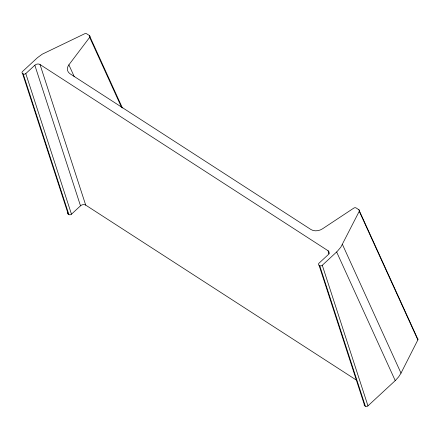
<?xml version="1.0" encoding="UTF-8"?>
<svg xmlns="http://www.w3.org/2000/svg" width="440" height="440" viewBox="0 0 440 440"><rect width="100%" height="100%" fill="white"/><g stroke="black" fill="none" stroke-linecap="round" stroke-linejoin="round"><path stroke-width="0.66" d="M22.545 73.529L23.194 73.953A1.876 1.413 -18 0 0 25.79 73.601L34.831 65.23A3.746 2.822 -18 0 1 40.018 64.526L328.036 250.723A3.746 2.822 -18 0 1 328.064 254.799L319.022 263.17A1.876 1.413 -18 0 0 319.033 265.204L319.682 265.628A1.876 1.413 -18 0 0 322.278 265.276L337.222 251.427L340.808 247.187L359.255 211.277A1.876 1.413 -18 0 0 358.864 209.737L356.125 207.966A1.876 1.413 -18 0 0 353.804 208.109L322.509 228.811A9.378 7.068 -18 0 1 310.909 229.504L70.065 73.793A9.378 7.068 -18 0 1 68.882 64.85L89.667 37.345A1.876 1.413 -18 0 0 89.43 35.552L86.691 33.787A1.876 1.413 -18 0 0 84.662 33.759L42.257 54.175L37.494 57.662L22.534 71.495A1.876 1.413 -18 0 0 22.545 73.529L68.222 214.121L68.877 214.539A1.876 1.413 -18 0 0 71.467 214.187L80.509 205.821A3.746 2.822 -18 0 1 85.701 205.112L356.406 380.116M364.254 404.399A1.876 1.413 -18 0 0 364.711 405.796L365.365 406.214A1.876 1.413 -18 0 0 367.961 405.861L395.45 380.418L398.668 376.838L400.945 373.252L417.852 339.911A1.876 1.413 -18 0 0 417.461 338.371L358.864 209.737M401.005 373.137L342.436 244.442M359.255 211.277L417.852 339.911M336.639 251.983L395.236 380.617M89.43 35.558L122.425 107.987M89.667 37.345L121.523 107.283M68.877 64.845L74.283 76.714M328.036 250.723L329.098 253.979M322.278 265.276L367.961 405.861M319.682 265.628L365.365 406.214M319.033 265.204L364.711 405.796M40.018 64.526L85.701 205.112M34.831 65.23L80.509 205.821M25.79 73.601L71.467 214.187M23.194 73.953L68.877 214.539M68.222 214.121A1.876 1.413 -18 0 1 67.766 212.724"/></g></svg>
